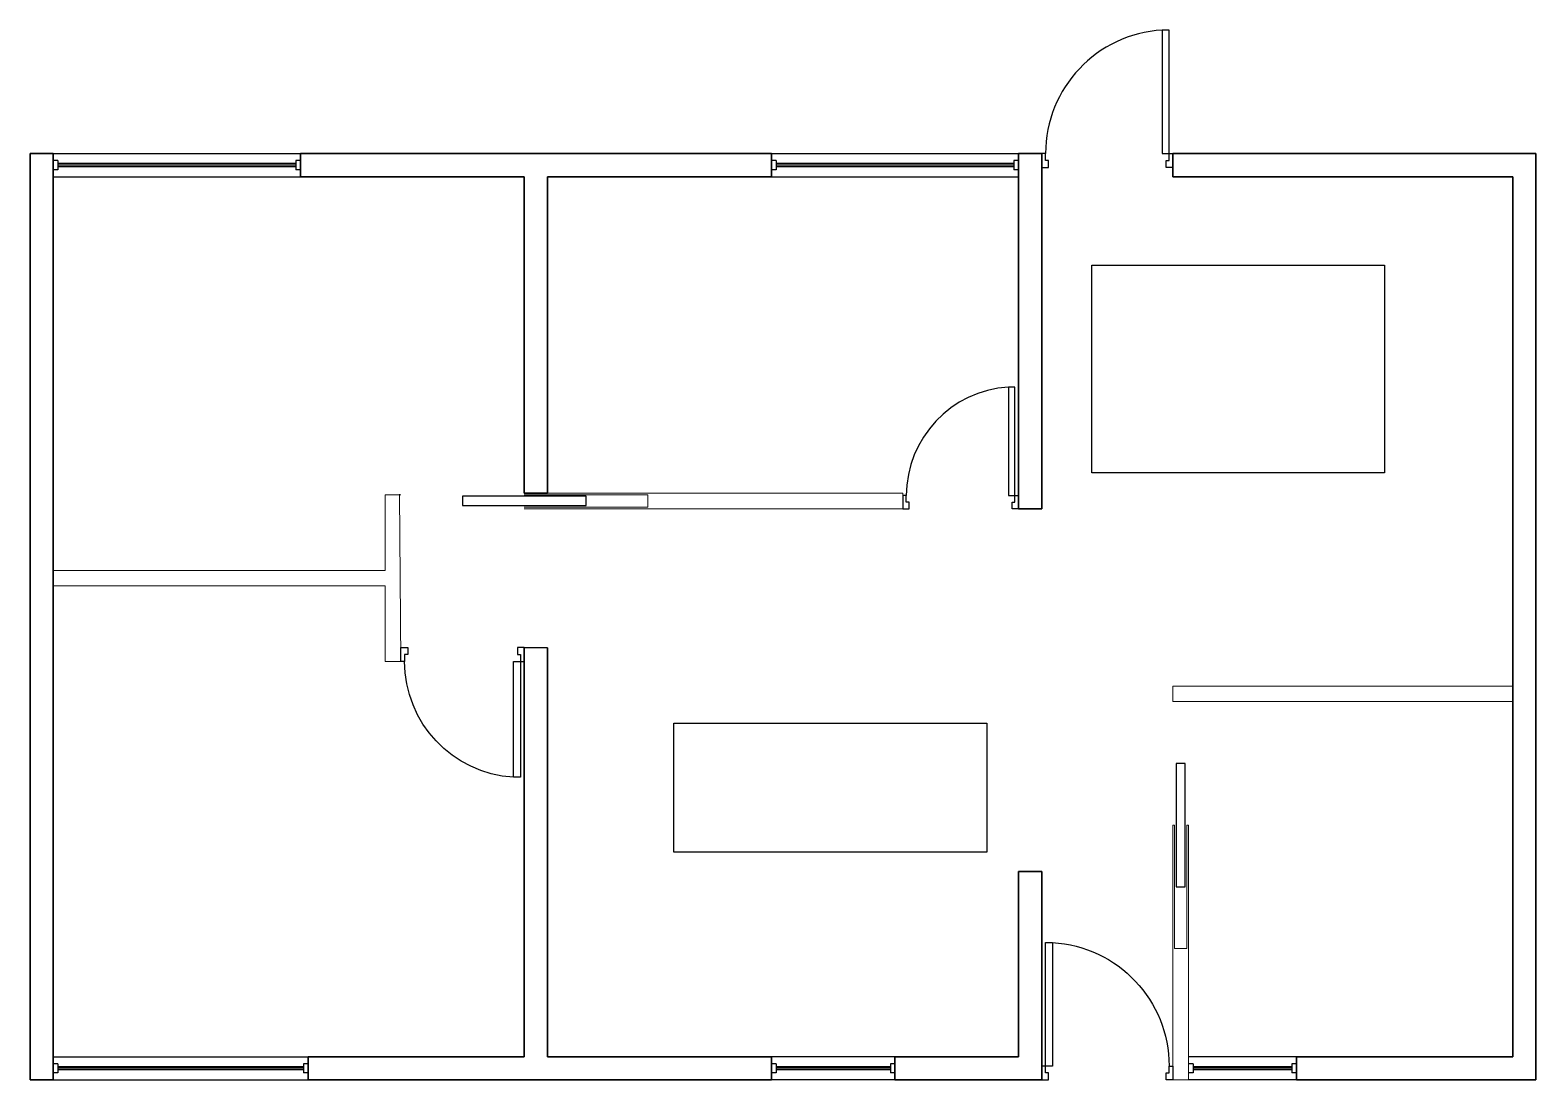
# Model space of a CAD drawing. Header units: millimetres. Extents: x 0 to 9.75, y 0 to 6.8.
import ezdxf

# ---------------------------------------------------------------- set-up
doc = ezdxf.new("R2010")
doc.units = ezdxf.units.MM
for name, color, linetype in [('infissi', 2, 'Continuous'), ('Linee grafiche', 253, 'Continuous'), ('quadrati', 253, 'Continuous')]:
    doc.layers.add(name, color=color, linetype=linetype)
doc.layers.add('muri esterni', color=7, linetype='Continuous', lineweight=30)
doc.layers.add('Muri interni', color=7, linetype='Continuous', lineweight=13)

# ---------------------------------------------------------------- blocks, each defined once
blk = doc.blocks.new('DOOR-80')
for points in [[(-0.07, 0.89), (-0.07, 0.09), (-0.025, 0.09), (-0.025, 0.89), (-0.07, 0.89)], [(-0.825, 0.09), (-0.85, 0.09), (-0.85, 0), (-0.805, 0), (-0.805, 0.045), (-0.825, 0.045), (-0.825, 0.09)], [(-0.025, 0.09), (0, 0.09), (0, 0), (-0.045, 0), (-0.045, 0.045), (-0.025, 0.045), (-0.025, 0.09)]]:
    blk.add_lwpolyline(points)
blk.add_arc((-0.0227, 0.0891), 0.8023, 93.38109, 179.93414)
blk = doc.blocks.new('DOOR-75')
for points in [[(-0.07, 0.84), (-0.07, 0.09), (-0.025, 0.09), (-0.025, 0.84), (-0.07, 0.84)], [(-0.775, 0.09), (-0.8, 0.09), (-0.8, 0), (-0.755, 0), (-0.755, 0.045), (-0.775, 0.045), (-0.775, 0.09)], [(-0.025, 0.09), (0, 0.09), (0, 0), (-0.045, 0), (-0.045, 0.045), (-0.025, 0.045), (-0.025, 0.09)]]:
    blk.add_lwpolyline(points)
blk.add_arc((-0.0225, 0.089), 0.7525, 93.61808, 179.92486)

msp = doc.modelspace()

# ---------------------------------------------------------------- linework, layer by layer
at = {"layer": 'infissi'}
for p, q in [((0.18, 5.955), (0.15, 5.955)), ((0.18, 5.955), (0.18, 5.895)), ((1.75, 5.955), (1.72, 5.955)), ((1.72, 5.955), (1.72, 5.895)), ((4.83, 5.955), (4.8, 5.955)), ((4.83, 5.955), (4.83, 5.895)), ((6.4, 5.955), (6.37, 5.955)), ((6.37, 5.955), (6.37, 5.895)), ((0.18, 5.895), (0.15, 5.895)), ((1.72, 5.935), (0.18, 5.935)), ((1.72, 5.925), (0.18, 5.925)), ((1.72, 5.915), (0.18, 5.915)), ((1.75, 5.895), (1.72, 5.895)), ((4.83, 5.895), (4.8, 5.895)), ((6.37, 5.935), (4.83, 5.935)), ((6.37, 5.925), (4.83, 5.925)), ((6.37, 5.915), (4.83, 5.915)), ((6.4, 5.895), (6.37, 5.895)), ((7.42, 2.0501), (7.42, 1.2501)), ((7.48, 2.0501), (7.42, 2.0501)), ((7.48, 1.2501), (7.48, 2.0501)), ((7.42, 1.2501), (7.48, 1.2501)), ((0.18, 0.105), (0.15, 0.105)), ((0.18, 0.105), (0.18, 0.045)), ((1.8, 0.105), (1.77, 0.105)), ((1.77, 0.105), (1.77, 0.045)), ((4.83, 0.105), (4.8, 0.105)), ((4.83, 0.105), (4.83, 0.045)), ((5.6, 0.105), (5.57, 0.105)), ((5.57, 0.105), (5.57, 0.045)), ((7.53, 0.105), (7.5, 0.105)), ((7.53, 0.105), (7.53, 0.045)), ((8.2, 0.105), (8.17, 0.105)), ((8.17, 0.105), (8.17, 0.045)), ((0.18, 0.045), (0.15, 0.045)), ((1.77, 0.085), (0.18, 0.085)), ((1.77, 0.075), (0.18, 0.075)), ((1.77, 0.065), (0.18, 0.065)), ((1.8, 0.045), (1.77, 0.045)), ((4.83, 0.045), (4.8, 0.045)), ((5.57, 0.085), (4.83, 0.085)), ((5.57, 0.075), (4.83, 0.075)), ((5.57, 0.065), (4.83, 0.065)), ((5.6, 0.045), (5.57, 0.045)), ((7.53, 0.045), (7.5, 0.045)), ((8.17, 0.085), (7.53, 0.085)), ((8.17, 0.075), (7.53, 0.075)), ((8.17, 0.065), (7.53, 0.065)), ((8.2, 0.045), (8.17, 0.045))]:
    msp.add_line(p, q, dxfattribs=at)
msp.add_lwpolyline([(2.8, 3.7201), (3.6, 3.7201), (3.6, 3.7801), (2.8, 3.7801)], close=True, dxfattribs=at)
at = {"layer": 'Linee grafiche'}
for p, q in [((0.15, 6), (1.75, 6)), ((4.8, 6), (6.4, 6)), ((0.15, 5.85), (1.75, 5.85)), ((4.8, 5.85), (6.4, 5.85)), ((0.15, 0.15), (1.8, 0.15)), ((5.6, 0.15), (4.8, 0.15)), ((8.2, 0.15), (7.5, 0.15)), ((0.15, 0), (1.8, 0)), ((5.6, 0), (4.8, 0)), ((8.2, 0), (7.5, 0))]:
    msp.add_line(p, q, dxfattribs=at)
at = {"layer": 'muri esterni'}
for p, q in [((0, 6), (0, 0)), ((0, 6), (0.15, 6)), ((0.15, 0), (0.15, 6)), ((1.75, 6), (4.8, 6)), ((1.75, 5.85), (1.75, 6)), ((4.8, 6), (4.8, 5.85)), ((6.55, 6), (6.4, 6)), ((6.4, 6), (6.4, 3.7)), ((6.55, 3.7), (6.55, 6)), ((7.4, 5.85), (7.4, 6)), ((7.4, 6), (9.75, 6)), ((9.75, 6), (9.75, 0)), ((4.8, 5.85), (3.35, 5.85)), ((3.35, 5.85), (3.35, 3.8001)), ((9.6, 5.85), (7.4, 5.85)), ((9.6, 0.15), (9.6, 5.85)), ((3.2, 5.85), (1.75, 5.85)), ((3.2, 3.8001), (3.2, 5.85)), ((6.55, 5.85), (6.55, 5.85)), ((3.35, 3.8001), (3.2, 3.8001)), ((6.4, 3.7), (6.55, 3.7)), ((3.2, 0.15), (3.2, 2.8)), ((3.2, 2.8), (3.35, 2.7979)), ((3.35, 2.7979), (3.35, 0.15)), ((6.4, 1.35), (6.55, 1.35)), ((6.4, 0.15), (6.4, 1.35)), ((6.4, 1.35), (6.55, 1.35)), ((6.55, 1.35), (6.55, 0)), ((1.8, 0), (1.8, 0.15)), ((1.8, 0.15), (3.2, 0.15)), ((3.35, 0.15), (4.8, 0.15)), ((4.8, 0.15), (4.8, 0)), ((5.6, 0), (5.6, 0.15)), ((5.6, 0.15), (6.4, 0.15)), ((8.2, 0), (8.2, 0.15)), ((8.2, 0.15), (9.6, 0.15)), ((0, 0), (0.15, 0)), ((4.8, 0), (1.8, 0)), ((6.55, 0), (5.6, 0)), ((9.75, 0), (8.2, 0))]:
    msp.add_line(p, q, dxfattribs=at)
at = {"layer": 'Muri interni'}
for p, q in [((2.4, 3.7901), (2.3, 3.7901)), ((2.3, 3.7901), (2.3, 3.3001)), ((2.3925, 3.7951), (2.4, 2.7101)), ((4, 3.7901), (3.2, 3.7901)), ((3.2, 3.7101), (4, 3.7101)), ((5.65, 3.8001), (3.35, 3.8001)), ((4, 3.7101), (4, 3.7901)), ((5.65, 3.8001), (5.65, 3.7)), ((5.65, 3.7), (3.2, 3.7001)), ((2.3, 3.3001), (0.15, 3.3001)), ((2.3, 3.2001), (0.15, 3.2001)), ((2.3, 2.7101), (2.3, 3.2001)), ((2.4, 2.7101), (2.3, 2.7101)), ((7.4, 2.5501), (9.6, 2.5501)), ((7.4, 2.5501), (7.4, 2.4501)), ((7.4, 2.4501), (9.6, 2.4501)), ((7.4, 0.0001), (7.4, 1.6501)), ((7.4, 1.6501), (7.41, 1.6501)), ((7.41, 1.6501), (7.41, 0.8501)), ((7.49, 0.8501), (7.49, 1.6501)), ((7.49, 1.6501), (7.5, 1.6501)), ((7.5, 0.0001), (7.5, 1.6501)), ((7.41, 0.8501), (7.49, 0.8501)), ((7.5, 0.0001), (7.4, 0.0001))]:
    msp.add_line(p, q, dxfattribs=at)
at = {"layer": 'quadrati'}
for points in [[(6.8743, 5.2773), (8.7698, 5.2773), (8.7698, 3.9316), (6.8743, 3.9316)], [(4.1682, 2.3115), (6.1945, 2.3115), (6.1945, 1.4753), (4.1682, 1.4753)]]:
    msp.add_lwpolyline(points, close=True, dxfattribs=at)

# ---------------------------------------------------------------- block references
at = {"layer": 'infissi'}
msp.add_blockref('DOOR-80', (7.4, 5.91), dxfattribs=at)
at = {"layer": 'infissi', "xscale": 0.9374999999998964, "yscale": 0.9374999999998964, "zscale": 0.9374999999998964}
msp.add_blockref('DOOR-75', (6.4, 3.7), dxfattribs=at)
at = {"layer": 'infissi', "xscale": -1, "rotation": 180}
msp.add_blockref('DOOR-75', (3.2, 2.8001), dxfattribs=at)
at = {"layer": 'infissi', "xscale": -1}
msp.add_blockref('DOOR-80', (6.55, 0), dxfattribs=at)

doc.saveas('drawing.dxf')
